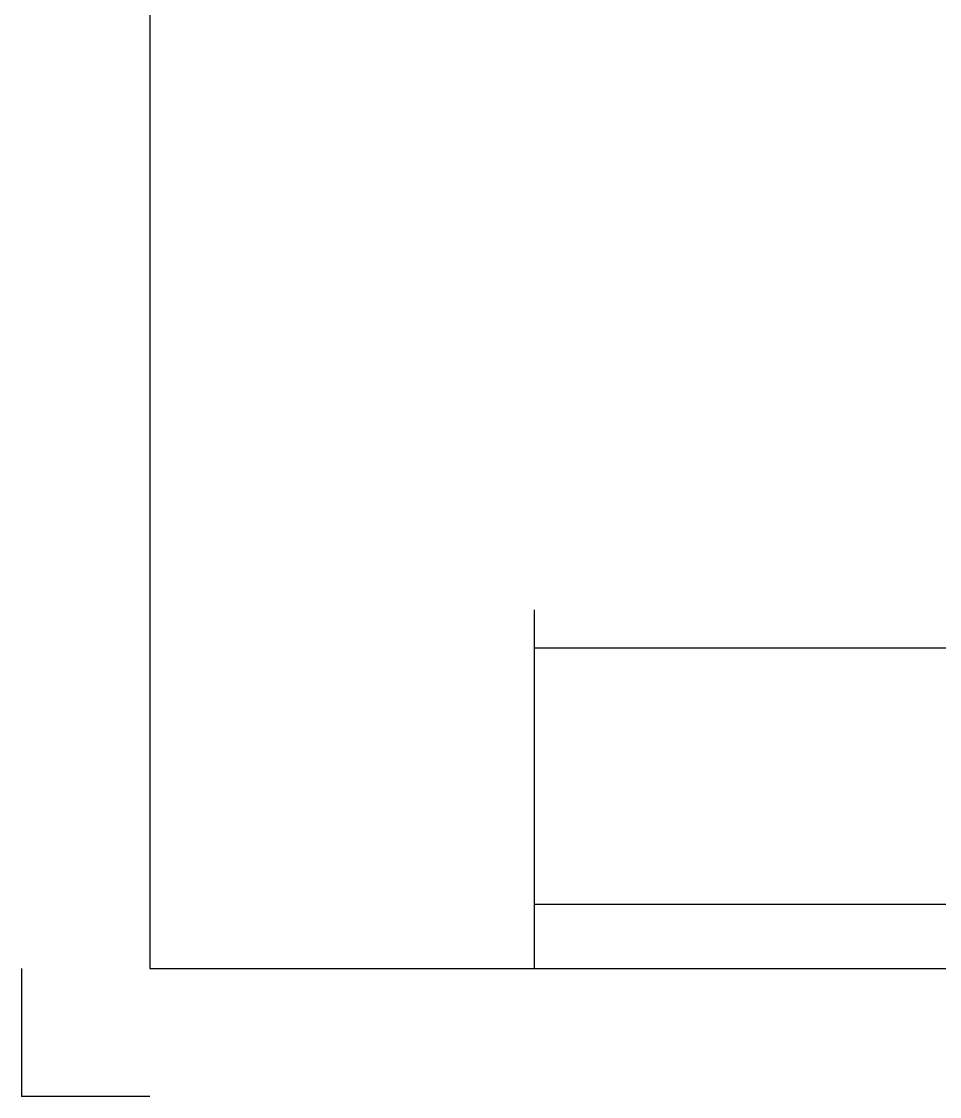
# Model space of a CAD drawing. Extents: x -0.04 to 2.29, y -0.5 to 2.03.
# Drawn here: x 0.84 to 0.9116, y 0 to 0.0839 of the extents above; entities that cross this region are included whole.
import ezdxf

# ---------------------------------------------------------------- set-up
doc = ezdxf.new("R2010")
doc.units = 0
doc.header["$LTSCALE"] = 0.1
doc.linetypes.add('AUSGEZOGEN', pattern=[0])
doc.linetypes.add('USM-STRPUKLEIN', pattern=[0])
for name, color, linetype in [('AUSSEN35', 2, 'AUSGEZOGEN'), ('AUSSEN50', 1, 'AUSGEZOGEN'), ('USM-SPKLEIN25', 3, 'USM-STRPUKLEIN')]:
    doc.layers.add(name, color=color, linetype=linetype)

msp = doc.modelspace()

# ---------------------------------------------------------------- linework, layer by layer
at = {"layer": 'AUSSEN35', "color": 0}
for p, q in [((0.85, 0.584), (0.85, 0.01)), ((0.85, 0.01), (1.67, 0.01))]:
    msp.add_line(p, q, dxfattribs=at)
for points in [[(0.84, 0.01), (0.84, 0)], [(0.85, 0), (0.84, 0)]]:
    msp.add_lwpolyline(points, dxfattribs=at)
at = {"layer": 'AUSSEN50', "color": 0}
for p, q in [((0.88, 0.035), (0.94, 0.035)), ((0.88, 0.015), (0.94, 0.015))]:
    msp.add_line(p, q, dxfattribs=at)
at = {"layer": 'USM-SPKLEIN25', "color": 0}
msp.add_line((0.88, 0.037967), (0.88, 0.01), dxfattribs=at)

doc.saveas('drawing.dxf')
